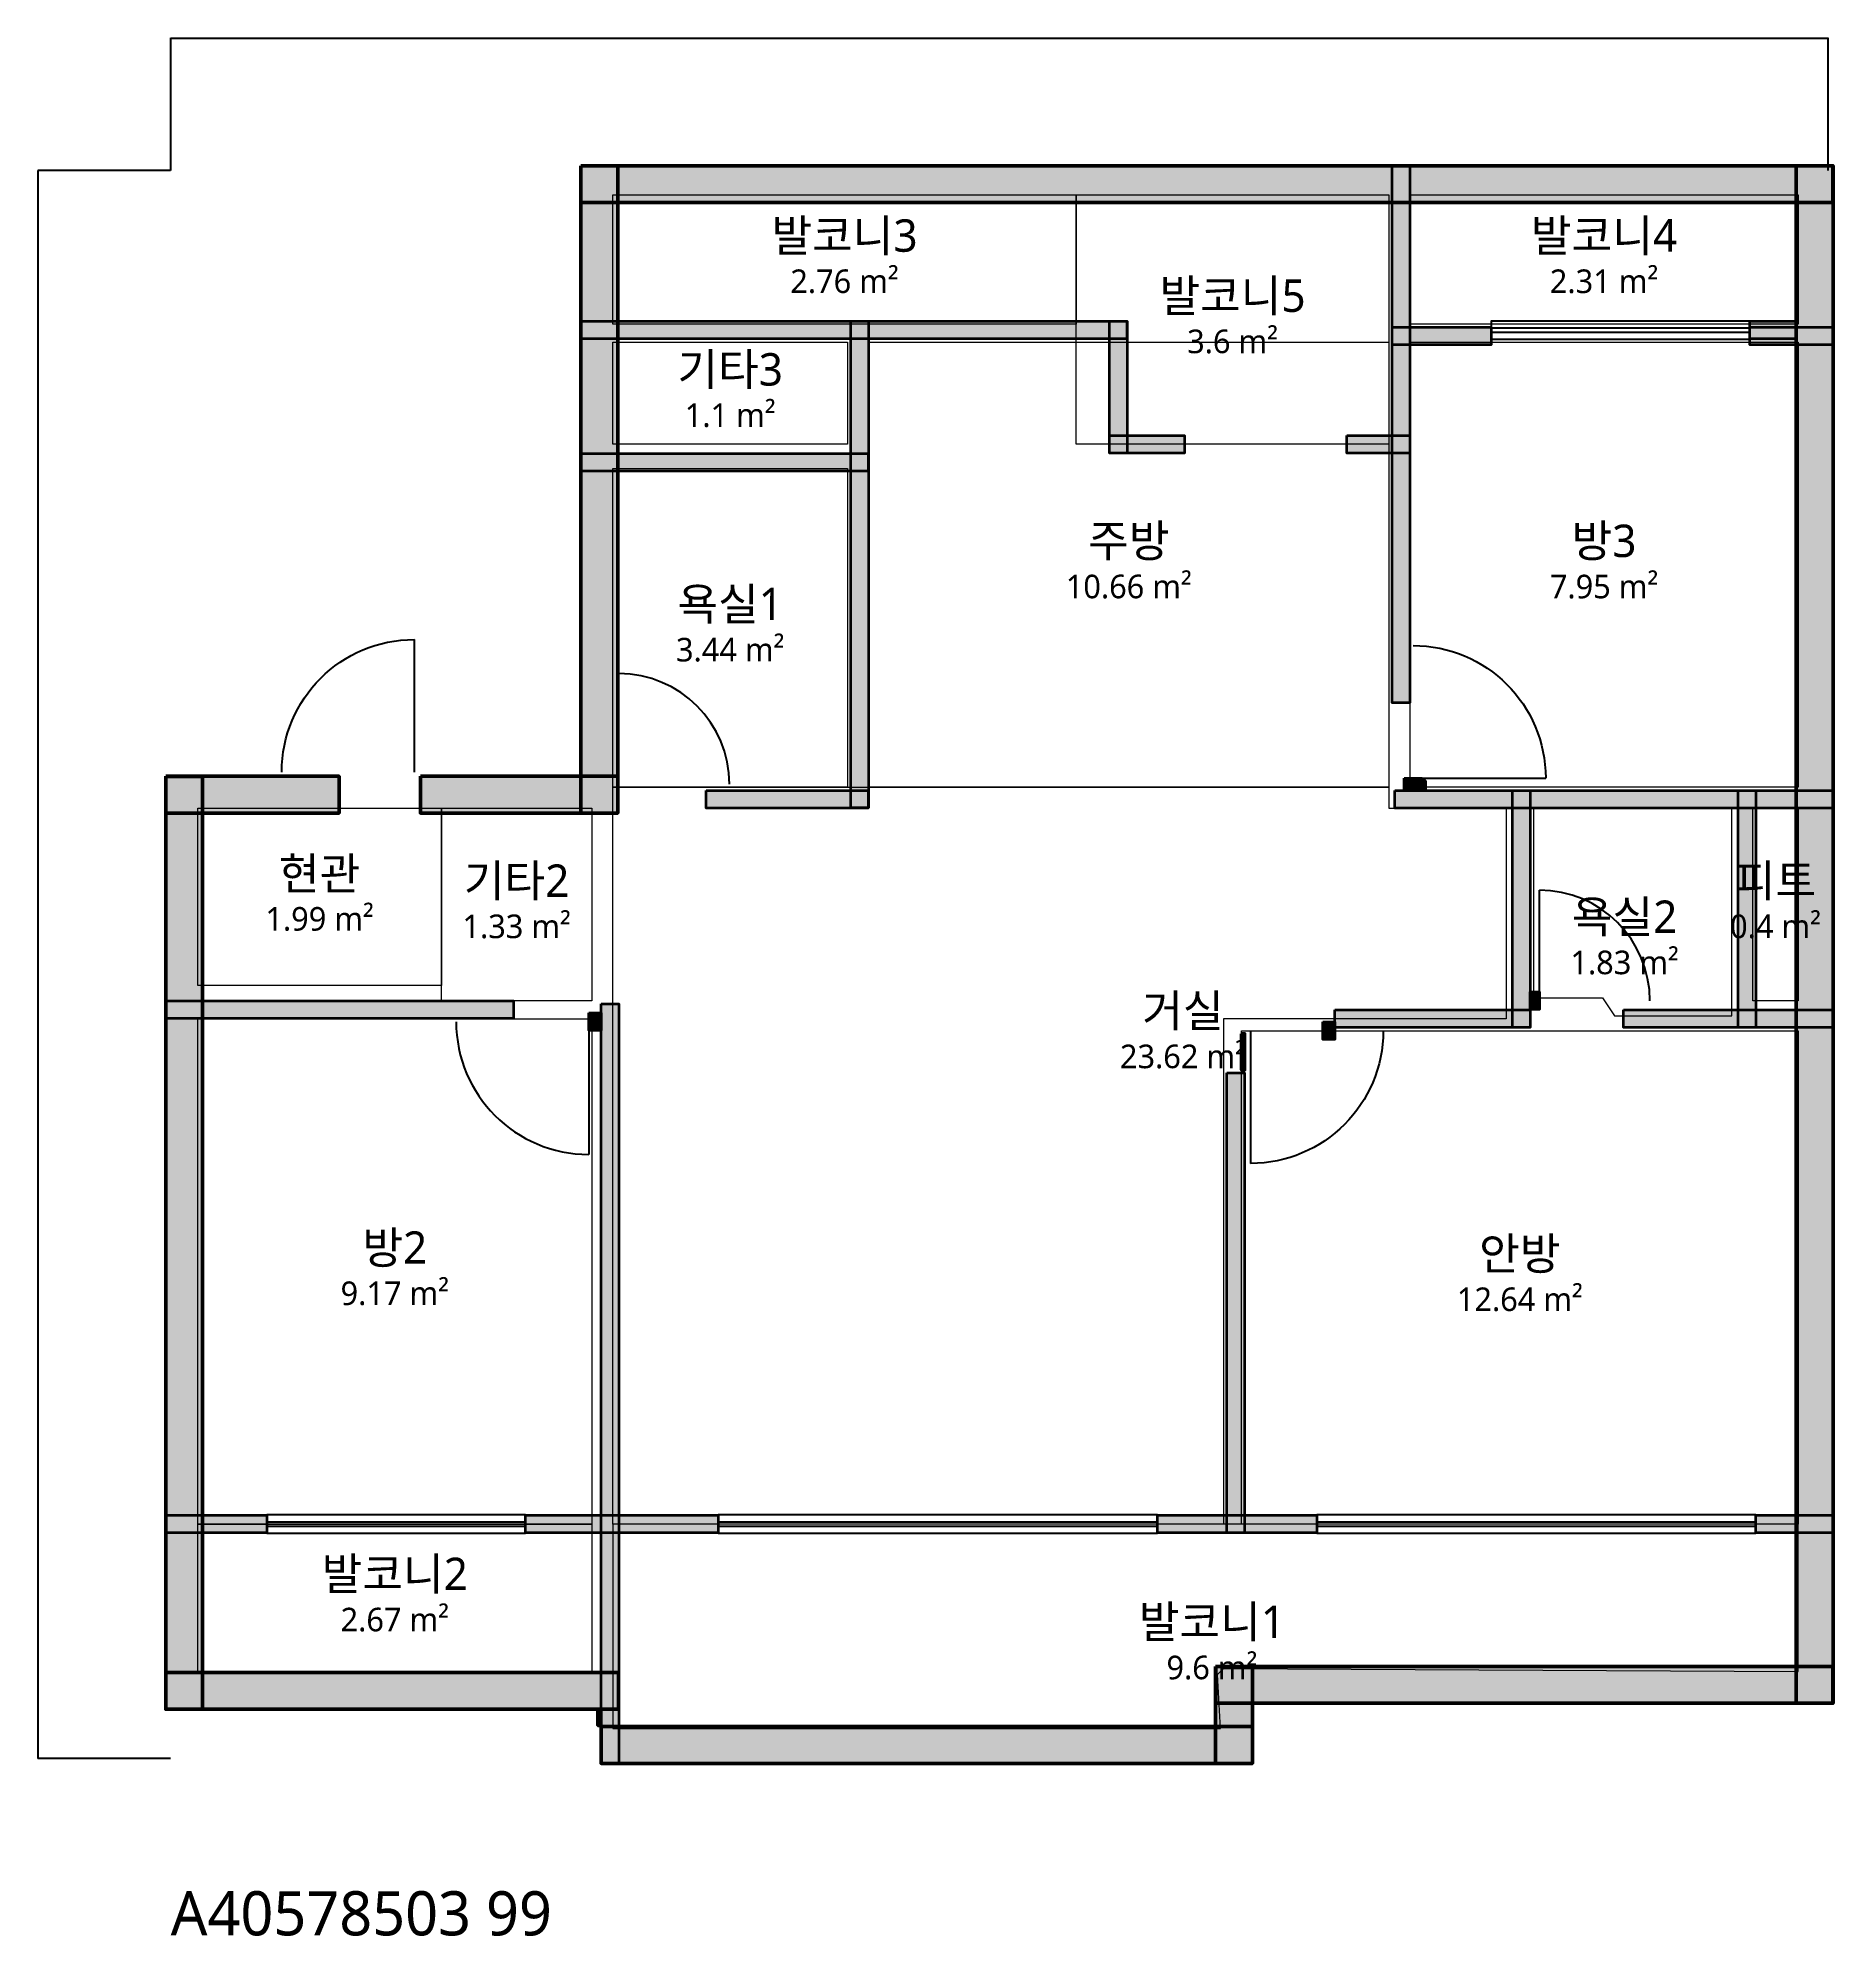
# Model space of a CAD drawing. Header units: millimetres. Extents: x -900 to 11278, y -1204 to 11676.
import ezdxf

# ---------------------------------------------------------------- set-up
doc = ezdxf.new("R2010")
doc.units = ezdxf.units.MM
for name, color, linetype, lineweight in [('A-ANNO-DIMS', 3, 'Continuous', 13), ('A-AREA', 9, 'Continuous', 13), ('A-AREA-IDEN', 7, 'Continuous', 18), ('A-DOOR', 4, 'Continuous', 25), ('A-GLAZ', 5, 'Continuous', 25), ('A-WALL-EXTR', 7, 'Continuous', 50), ('A-WALL-PATT', 8, 'Continuous', 9), ('A-WALL-PRTN', 8, 'Continuous', 35)]:
    doc.layers.add(name, color=color, linetype=linetype, lineweight=lineweight)
doc.styles.add('OpenSansCondensed-Light', font='OpenSansCondensed-Light.ttf')
doc.styles.get("Standard").update_dxf_attribs({"font": 'malgun.ttf'})
doc.dimstyles.new('EZDXF', dxfattribs={"dimtxt": 0.25, "dimasz": 0.175, "dimexe": 0.375, "dimexo": 0.125, "dimgap": 0.1, "dimtad": 1, "dimlfac": 100, "dimzin": 12, "dimdsep": 46, "dimtxsty": 'OpenSansCondensed-Light', "dimblk": 'ARCHTICK', "dimcen": 2.5, "dimazin": 3, "dimtfac": 0.5, "dimtmove": 2, "dimatfit": 3})

# ---------------------------------------------------------------- blocks, each defined once
blk = doc.blocks.new('JJ-DOOR-SWING')
blk.add_line((0, 0), (0, 1000))
blk.add_arc((0, 0), 1000, 0, 90)
blk = doc.blocks.new('JJ-WIN-DOUBLE')
for p, q in [((0, 120), (1000, 120)), ((0, -120), (1000, -120))]:
    blk.add_line(p, q)
blk.add_lwpolyline([(0, -500), (1000, -500), (1000, 500), (0, 500)], close=True)
blk = doc.blocks.new('_ARCHTICK')
at = {"color": 0, "linetype": 'BYBLOCK', "const_width": 0.15}
blk.add_lwpolyline([(-0.5, -0.5), (0.5, 0.5)], dxfattribs=at)

msp = doc.modelspace()

# ---------------------------------------------------------------- hatches: boundary and pattern name
at = {"layer": 'A-WALL-PATT'}
h = msp.add_hatch(color=8, dxfattribs=at)
h.dxf.hatch_style = 1
h.paths.add_polyline_path([(2783.2, 10808.2), (3033.2, 10808.2), (3033.2, 6416.3), (2783.2, 6416.3)])
h = msp.add_hatch(color=8, dxfattribs=at)
h.dxf.hatch_style = 1
h.paths.add_polyline_path([(2783.7, 10808.7), (11277.6, 10808.7), (11277.6, 10558.7), (2783.7, 10558.7)])
h = msp.add_hatch(color=8, dxfattribs=at)
h.dxf.hatch_style = 1
h.paths.add_polyline_path([(8286.9, 10808.2), (8406.9, 10808.2), (8406.9, 7163.3), (8286.9, 7163.3)])
h = msp.add_hatch(color=8, dxfattribs=at)
h.dxf.hatch_style = 1
h.paths.add_polyline_path([(11028.1, 10808.2), (11278.1, 10808.2), (11278.1, 375.5), (11028.1, 375.5)])
h = msp.add_hatch(color=8, dxfattribs=at)
h.dxf.hatch_style = 1
h.paths.add_polyline_path([(2783.7, 9753.9), (6487.8, 9753.9), (6487.8, 9633.9), (2783.7, 9633.9)])
h = msp.add_hatch(color=8, dxfattribs=at)
h.dxf.hatch_style = 1
h.paths.add_polyline_path([(4613.5, 9753.1), (4733.5, 9753.1), (4733.5, 6451), (4613.5, 6451)])
h = msp.add_hatch(color=8, dxfattribs=at)
h.dxf.hatch_style = 1
h.paths.add_polyline_path([(6368.6, 9753.1), (6488.6, 9753.1), (6488.6, 8859.2), (6368.6, 8859.2)])
h = msp.add_hatch(color=8, dxfattribs=at)
h.dxf.hatch_style = 1
h.paths.add_polyline_path([(8287.8, 9713.1), (8959.2, 9713.1), (8959.2, 9593.1), (8287.8, 9593.1)])
h = msp.add_hatch(color=8, dxfattribs=at)
h.dxf.hatch_style = 1
h.paths.add_polyline_path([(10714.3, 9753.9), (11028.6, 9753.9), (11028.6, 9633.9), (10714.3, 9633.9)])
h = msp.add_hatch(color=8, dxfattribs=at)
h.dxf.hatch_style = 1
h.paths.add_polyline_path([(10714.3, 9713.1), (11277.6, 9713.1), (11277.6, 9593.1), (10714.3, 9593.1)])
h = msp.add_hatch(color=8, dxfattribs=at)
h.dxf.hatch_style = 1
h.paths.add_polyline_path([(6369.4, 8978.4), (6877.6, 8978.4), (6877.6, 8858.4), (6369.4, 8858.4)])
h = msp.add_hatch(color=8, dxfattribs=at)
h.dxf.hatch_style = 1
h.paths.add_polyline_path([(7979.6, 8978.4), (8406.1, 8978.4), (8406.1, 8858.4), (7979.6, 8858.4)])
h = msp.add_hatch(color=8, dxfattribs=at)
h.dxf.hatch_style = 1
h.paths.add_polyline_path([(2783.7, 8855.9), (4732.7, 8855.9), (4732.7, 8735.9), (2783.7, 8735.9)])
h = msp.add_hatch(color=8, dxfattribs=at)
h.dxf.hatch_style = 1
h.paths.add_polyline_path([(-33.2, 6665.3), (216.8, 6665.3), (216.8, 334.7), (-33.2, 334.7)])
h = msp.add_hatch(color=8, dxfattribs=at)
h.dxf.hatch_style = 1
h.paths.add_polyline_path([(-32.7, 6665.8), (1142.9, 6665.8), (1142.9, 6415.8), (-32.7, 6415.8)])
h = msp.add_hatch(color=8, dxfattribs=at)
h.dxf.hatch_style = 1
h.paths.add_polyline_path([(1693.9, 6665.8), (3032.7, 6665.8), (3032.7, 6415.8), (1693.9, 6415.8)])
h = msp.add_hatch(color=8, dxfattribs=at)
h.dxf.hatch_style = 1
h.paths.add_polyline_path([(3632.7, 6570.2), (4732.7, 6570.2), (4732.7, 6450.2), (3632.7, 6450.2)])
h = msp.add_hatch(color=8, dxfattribs=at)
h.dxf.hatch_style = 1
h.paths.add_polyline_path([(8306.1, 6570.2), (11277.6, 6570.2), (11277.6, 6450.2), (8306.1, 6450.2)])
h = msp.add_hatch(color=8, dxfattribs=at)
h.dxf.hatch_style = 1
h.paths.add_polyline_path([(8368.6, 6653.1), (8488.6, 6653.1), (8488.6, 6569.4), (8368.6, 6569.4)])
h = msp.add_hatch(color=8, dxfattribs=at)
h.dxf.hatch_style = 1
h.paths.add_polyline_path([(8489.8, 6632.7), (8510.2, 6632.7), (8510.2, 6571.4), (8489.8, 6571.4)])
h = msp.add_hatch(color=8, dxfattribs=at)
h.dxf.hatch_style = 1
h.paths.add_polyline_path([(9103.3, 6569.4), (9223.3, 6569.4), (9223.3, 4961.2), (9103.3, 4961.2)])
h = msp.add_hatch(color=8, dxfattribs=at)
h.dxf.hatch_style = 1
h.paths.add_polyline_path([(10633.9, 6569.4), (10753.9, 6569.4), (10753.9, 4961.2), (10633.9, 4961.2)])
h = msp.add_hatch(color=8, dxfattribs=at)
h.dxf.hatch_style = 1
h.paths.add_polyline_path([(9222.4, 5202.9), (9285.7, 5202.9), (9285.7, 5082.9), (9222.4, 5082.9)])
h = msp.add_hatch(color=8, dxfattribs=at)
h.dxf.hatch_style = 1
h.paths.add_polyline_path([(-32.7, 5141.6), (2326.5, 5141.6), (2326.5, 5021.6), (-32.7, 5021.6)])
h = msp.add_hatch(color=8, dxfattribs=at)
h.dxf.hatch_style = 1
h.paths.add_polyline_path([(2836.7, 5060), (2920.4, 5060), (2920.4, 4940), (2836.7, 4940)])
h = msp.add_hatch(color=8, dxfattribs=at)
h.dxf.hatch_style = 1
h.paths.add_polyline_path([(2919.6, 5122.4), (3039.6, 5122.4), (3039.6, -32.7), (2919.6, -32.7)])
h = msp.add_hatch(color=8, dxfattribs=at)
h.dxf.hatch_style = 1
h.paths.add_polyline_path([(7898, 5080.4), (9222.4, 5080.4), (9222.4, 4960.4), (7898, 4960.4)])
h = msp.add_hatch(color=8, dxfattribs=at)
h.dxf.hatch_style = 1
h.paths.add_polyline_path([(9857.1, 5080.4), (11277.6, 5080.4), (11277.6, 4960.4), (9857.1, 4960.4)])
h = msp.add_hatch(color=8, dxfattribs=at)
h.dxf.hatch_style = 1
h.paths.add_polyline_path([(7265.3, 4918.4), (7285.7, 4918.4), (7285.7, 4673.5), (7265.3, 4673.5)])
h = msp.add_hatch(color=8, dxfattribs=at)
h.dxf.hatch_style = 1
h.paths.add_polyline_path([(7816.3, 4998.8), (7898, 4998.8), (7898, 4878.8), (7816.3, 4878.8)])
h = msp.add_hatch(color=8, dxfattribs=at)
h.dxf.hatch_style = 1
h.paths.add_polyline_path([(7164.5, 4653.1), (7284.5, 4653.1), (7284.5, 1532.7), (7164.5, 1532.7)])
h = msp.add_hatch(color=8, dxfattribs=at)
h.dxf.hatch_style = 1
h.paths.add_polyline_path([(-32.7, 1651.8), (653.1, 1651.8), (653.1, 1531.8), (-32.7, 1531.8)])
h = msp.add_hatch(color=8, dxfattribs=at)
h.dxf.hatch_style = 1
h.paths.add_polyline_path([(2408.2, 1651.8), (3714.3, 1651.8), (3714.3, 1531.8), (2408.2, 1531.8)])
h = msp.add_hatch(color=8, dxfattribs=at)
h.dxf.hatch_style = 1
h.paths.add_polyline_path([(6693.9, 1651.8), (7775.5, 1651.8), (7775.5, 1531.8), (6693.9, 1531.8)])
h = msp.add_hatch(color=8, dxfattribs=at)
h.dxf.hatch_style = 1
h.paths.add_polyline_path([(10755.1, 1651.8), (11277.6, 1651.8), (11277.6, 1531.8), (10755.1, 1531.8)])
h = msp.add_hatch(color=8, dxfattribs=at)
h.dxf.hatch_style = 1
h.paths.add_polyline_path([(10755.1, 1651.8), (11028.6, 1651.8), (11028.6, 1531.8), (10755.1, 1531.8)])
h = msp.add_hatch(color=8, dxfattribs=at)
h.dxf.hatch_style = 1
h.paths.add_polyline_path([(-32.7, 584.2), (3038.8, 584.2), (3038.8, 334.2), (-32.7, 334.2)])
h = msp.add_hatch(color=8, dxfattribs=at)
h.dxf.hatch_style = 1
h.paths.add_polyline_path([(7089.3, 624.5), (7339.3, 624.5), (7339.3, -32.7), (7089.3, -32.7)])
h = msp.add_hatch(color=8, dxfattribs=at)
h.dxf.hatch_style = 1
h.paths.add_polyline_path([(7089.8, 625), (11277.6, 625), (11277.6, 375), (7089.8, 375)])
h = msp.add_hatch(color=8, dxfattribs=at)
h.dxf.hatch_style = 1
h.paths.add_polyline_path([(2898, 326.5), (2918.4, 326.5), (2918.4, 224.5), (2898, 224.5)])
h = msp.add_hatch(color=8, dxfattribs=at)
h.dxf.hatch_style = 1
h.paths.add_polyline_path([(2920.4, 216.8), (7338.8, 216.8), (7338.8, -33.2), (2920.4, -33.2)])

# ---------------------------------------------------------------- linework, layer by layer
at = {"layer": 'A-AREA'}
for points in [[(3000, 9734.7), (3000, 10612.2), (6142.9, 10612.2), (6142.9, 9734.7)], [(6142.9, 10612.2), (8265.3, 10612.2), (8265.3, 8918.4), (6142.9, 8918.4)], [(8408.2, 9734.7), (8408.2, 10612.2), (11040.8, 10612.2), (11040.8, 9734.7)], [(3000, 8918.4), (3000, 9612.2), (4591.8, 9612.2), (4591.8, 8918.4)], [(4734.7, 9612.2), (8265.3, 9612.2), (8265.3, 6591.8), (4734.7, 6591.8)], [(8408.2, 6591.8), (8408.2, 9612.2), (11040.8, 9612.2), (11040.8, 6591.8)], [(3000, 6591.8), (3000, 8755.1), (4591.8, 8755.1), (4591.8, 6591.8)], [(9061.2, 6449), (9061.2, 5020.4), (7142.9, 5020.4), (7142.9, 1591.8), (3000, 1591.8), (3000, 6591.8), (8265.3, 6591.8), (8265.3, 6449)], [(183.7, 6449), (1836.7, 6449), (1836.7, 5244.9), (183.7, 5244.9)], [(1836.7, 5142.9), (1836.7, 6449), (2857.1, 6449), (2857.1, 5142.9)], [(9244.9, 6449), (9244.9, 5163.3), (9714.3, 5163.3), (9795.9, 5040.8), (10591.8, 5040.8), (10591.8, 6449)], [(10734.7, 5142.9), (10734.7, 6449), (11040.8, 6449), (11040.8, 5142.9)], [(183.7, 1591.8), (183.7, 5020.4), (2857.1, 5020.4), (2857.1, 1591.8)], [(11040.8, 1591.8), (7265.3, 1591.8), (7265.3, 4938.8), (11040.8, 4938.8)], [(183.7, 591.8), (183.7, 1591.8), (2857.1, 1591.8), (2857.1, 591.8)], [(3000, 1591.8), (3000, 204.1), (7122.4, 204.1), (7102, 571.4), (7142.9, 612.2), (11040.8, 591.8), (11040.8, 1591.8)]]:
    msp.add_lwpolyline(points, close=True, dxfattribs=at)
at = {"layer": 'A-WALL-EXTR'}
for points in [[(2783.2, 10808.2), (3033.2, 10808.2), (3033.2, 6416.3), (2783.2, 6416.3)], [(2783.7, 10808.7), (11277.6, 10808.7), (11277.6, 10558.7), (2783.7, 10558.7)], [(11028.1, 10808.2), (11278.1, 10808.2), (11278.1, 375.5), (11028.1, 375.5)], [(-33.2, 6665.3), (216.8, 6665.3), (216.8, 334.7), (-33.2, 334.7)], [(-32.7, 6665.8), (1142.9, 6665.8), (1142.9, 6415.8), (-32.7, 6415.8)], [(1693.9, 6665.8), (3032.7, 6665.8), (3032.7, 6415.8), (1693.9, 6415.8)], [(8489.8, 6632.7), (8510.2, 6632.7), (8510.2, 6571.4), (8489.8, 6571.4)], [(7265.3, 4918.4), (7285.7, 4918.4), (7285.7, 4673.5), (7265.3, 4673.5)], [(-32.7, 584.2), (3038.8, 584.2), (3038.8, 334.2), (-32.7, 334.2)], [(7089.3, 624.5), (7339.3, 624.5), (7339.3, -32.7), (7089.3, -32.7)], [(7089.8, 625), (11277.6, 625), (11277.6, 375), (7089.8, 375)], [(2898, 326.5), (2918.4, 326.5), (2918.4, 224.5), (2898, 224.5)], [(2920.4, 216.8), (7338.8, 216.8), (7338.8, -33.2), (2920.4, -33.2)]]:
    msp.add_lwpolyline(points, close=True, dxfattribs=at)
at = {"layer": 'A-WALL-PRTN'}
for points in [[(8286.9, 10808.2), (8406.9, 10808.2), (8406.9, 7163.3), (8286.9, 7163.3)], [(2783.7, 9753.9), (6487.8, 9753.9), (6487.8, 9633.9), (2783.7, 9633.9)], [(4613.5, 9753.1), (4733.5, 9753.1), (4733.5, 6451), (4613.5, 6451)], [(6368.6, 9753.1), (6488.6, 9753.1), (6488.6, 8859.2), (6368.6, 8859.2)], [(8287.8, 9713.1), (8959.2, 9713.1), (8959.2, 9593.1), (8287.8, 9593.1)], [(10714.3, 9753.9), (11028.6, 9753.9), (11028.6, 9633.9), (10714.3, 9633.9)], [(10714.3, 9713.1), (11277.6, 9713.1), (11277.6, 9593.1), (10714.3, 9593.1)], [(6369.4, 8978.4), (6877.6, 8978.4), (6877.6, 8858.4), (6369.4, 8858.4)], [(7979.6, 8978.4), (8406.1, 8978.4), (8406.1, 8858.4), (7979.6, 8858.4)], [(2783.7, 8855.9), (4732.7, 8855.9), (4732.7, 8735.9), (2783.7, 8735.9)], [(3632.7, 6570.2), (4732.7, 6570.2), (4732.7, 6450.2), (3632.7, 6450.2)], [(8306.1, 6570.2), (11277.6, 6570.2), (11277.6, 6450.2), (8306.1, 6450.2)], [(8368.6, 6653.1), (8488.6, 6653.1), (8488.6, 6569.4), (8368.6, 6569.4)], [(9103.3, 6569.4), (9223.3, 6569.4), (9223.3, 4961.2), (9103.3, 4961.2)], [(10633.9, 6569.4), (10753.9, 6569.4), (10753.9, 4961.2), (10633.9, 4961.2)], [(9222.4, 5202.9), (9285.7, 5202.9), (9285.7, 5082.9), (9222.4, 5082.9)], [(-32.7, 5141.6), (2326.5, 5141.6), (2326.5, 5021.6), (-32.7, 5021.6)], [(2836.7, 5060), (2920.4, 5060), (2920.4, 4940), (2836.7, 4940)], [(2919.6, 5122.4), (3039.6, 5122.4), (3039.6, -32.7), (2919.6, -32.7)], [(7898, 5080.4), (9222.4, 5080.4), (9222.4, 4960.4), (7898, 4960.4)], [(9857.1, 5080.4), (11277.6, 5080.4), (11277.6, 4960.4), (9857.1, 4960.4)], [(7816.3, 4998.8), (7898, 4998.8), (7898, 4878.8), (7816.3, 4878.8)], [(7164.5, 4653.1), (7284.5, 4653.1), (7284.5, 1532.7), (7164.5, 1532.7)], [(-32.7, 1651.8), (653.1, 1651.8), (653.1, 1531.8), (-32.7, 1531.8)], [(2408.2, 1651.8), (3714.3, 1651.8), (3714.3, 1531.8), (2408.2, 1531.8)], [(6693.9, 1651.8), (7775.5, 1651.8), (7775.5, 1531.8), (6693.9, 1531.8)], [(10755.1, 1651.8), (11277.6, 1651.8), (11277.6, 1531.8), (10755.1, 1531.8)], [(10755.1, 1651.8), (11028.6, 1651.8), (11028.6, 1531.8), (10755.1, 1531.8)]]:
    msp.add_lwpolyline(points, close=True, dxfattribs=at)

# ---------------------------------------------------------------- block references
at = {"layer": 'A-DOOR', "xscale": 0.9}
for p, yscale, rotation in [((1653.1, 6693.9), -0.9, 180), ((8428.6, 6653.1), -0.9, 90), ((2836.7, 5000), 0.9, 180)]:
    msp.add_blockref('JJ-DOOR-SWING', p, dxfattribs=dict(at, yscale=yscale, rotation=rotation))
at = {"layer": 'A-DOOR'}
for p, xscale, yscale in [((3040.8, 6612.2), 0.75, 0.75), ((9285.7, 5142.9), 0.75, 0.75), ((7326.5, 4938.8), 0.9, -0.9)]:
    msp.add_blockref('JJ-DOOR-SWING', p, dxfattribs=dict(at, xscale=xscale, yscale=yscale))
at = {"layer": 'A-GLAZ', "yscale": 0.12244897959183673}
for p, xscale in [((8959.2, 9693.9), 1.7550999999999986), ((653.1, 1591.8), 1.7550999999999999), ((3714.3, 1591.8), 2.9795999999999996), ((7775.5, 1591.8), 2.9796000000000005)]:
    msp.add_blockref('JJ-WIN-DOUBLE', p, dxfattribs=dict(at, xscale=xscale))

# ---------------------------------------------------------------- texts
at = {"layer": 'A-AREA-IDEN'}
for s, insert, char_height, attachment_point in [('발코니3', (4571.45, 10323.45), 220, 5), ('발코니4', (9724.5, 10323.45), 220, 5), ('2.76 m²', (4571.45, 10023.45), 160, 5), ('발코니5', (7204.1, 9915.3), 220, 5), ('2.31 m²', (9724.5, 10023.45), 160, 5), ('3.6 m²', (7204.1, 9615.3), 160, 5), ('기타3', (3795.9, 9415.3), 220, 5), ('1.1 m²', (3795.9, 9115.3), 160, 5), ('주방', (6500, 8252), 220, 5), ('방3', (9724.5, 8252), 220, 5), ('10.66 m²', (6500, 7952), 160, 5), ('7.95 m²', (9724.5, 7952), 160, 5), ('욕실1', (3795.9, 7823.45), 220, 5), ('3.44 m²', (3795.9, 7523.45), 160, 5), ('현관', (1010.2, 5996.95), 220, 5), ('기타2', (2346.9, 5945.95), 220, 5), ('피트', (10887.75, 5945.95), 220, 5), ('1.99 m²', (1010.2, 5696.95), 160, 5), ('욕실2', (9863.93333, 5701.03333), 220, 5), ('1.33 m²', (2346.9, 5645.95), 160, 5), ('0.4 m²', (10887.75, 5645.95), 160, 5), ('1.83 m²', (9863.93333, 5401.03333), 160, 5), ('거실', (6867.35, 5063.25), 220, 5), ('23.62 m²', (6867.35, 4763.25), 160, 5), ('방2', (1520.4, 3456.1), 220, 5), ('안방', (9153.05, 3415.3), 220, 5), ('9.17 m²', (1520.4, 3156.1), 160, 5), ('12.64 m²', (9153.05, 3115.3), 160, 5), ('발코니2', (1520.4, 1241.8), 220, 5), ('2.67 m²', (1520.4, 941.8), 160, 5), ('발코니1', (7064.12857, 916.74286), 220, 5), ('9.6 m²', (7064.12857, 616.74286), 160, 5), ('A40578503 99', (0, -900), 300, 1)]:
    msp.add_mtext(s, dxfattribs=dict(at, insert=insert, char_height=char_height, attachment_point=attachment_point))

# ---------------------------------------------------------------- dimensions: what is measured, and where the dimension line sits
at = {"layer": 'A-ANNO-DIMS'}
msp.add_linear_dim(base=(0, 11675.5102040816), p1=(0, 10775.5102040816), p2=(11244.8979591837, 10775.5102040816), dimstyle='EZDXF', dxfattribs=at).render()
msp.add_linear_dim(base=(-900, 0), p1=(0, 0), p2=(0, 10775.5102), angle=90, dimstyle='EZDXF', dxfattribs=at).render()

doc.saveas('drawing.dxf')
